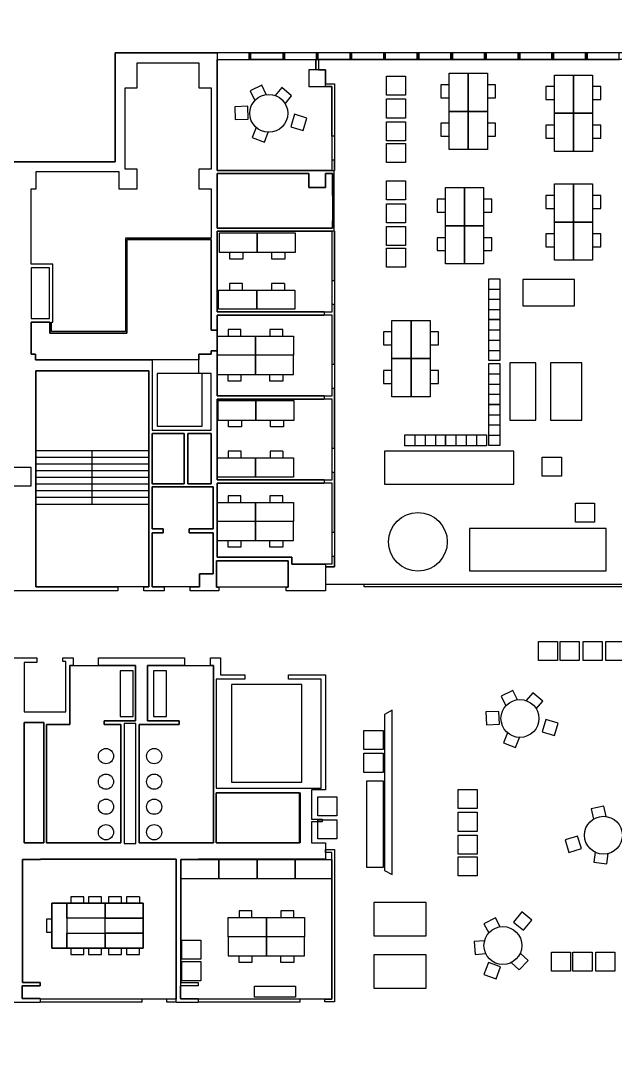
# Model space of a CAD drawing. Extents: x -199 to 9291, y 516 to 6424.
# Drawn here: x 4863 to 7019, y 2686 to 6424 of the extents above; entities that cross this region are included whole.
import ezdxf

# ---------------------------------------------------------------- set-up
doc = ezdxf.new("R2010")
doc.units = 0
doc.header["$MEASUREMENT"] = 0
for name, color, linetype in [('0_VOID', 7, 'CONTINUOUS'), ('CHAIR', 142, 'CONTINUOUS'), ('COFFEE', 3, 'CONTINUOUS'), ('ELEVATORS', 2, 'CONTINUOUS'), ('FLOOR', 3, 'CONTINUOUS'), ('FURNITURE', 2, 'CONTINUOUS'), ('MEETING_ROOMS', 1, 'CONTINUOUS'), ('OFFICES', 1, 'CONTINUOUS'), ('STAIRS', 2, 'CONTINUOUS'), ('TOILETS', 40, 'CONTINUOUS'), ('WALLS', 6, 'CONTINUOUS')]:
    doc.layers.add(name, color=color, linetype=linetype)

msp = doc.modelspace()

# ---------------------------------------------------------------- linework, layer by layer
at = {"layer": '0_VOID'}
for points in [[(5553.3, 5635), (5243.6, 5635), (5243.6, 5296.9), (4974.6, 5296.9), (4974.6, 5331), (4980.3, 5331), (4980.3, 5540.7), (4901.5, 5540.7), (4901.5, 5814.7), (4919.3, 5814.7), (4919.3, 5876.4), (5219.3, 5876.4), (5219.3, 5814.7), (5285.1, 5814.7), (5285.1, 5885.4), (5242, 5885.4), (5242, 6180.4), (5285.1, 6180.4), (5285.1, 6271.4), (5508.6, 6271.4), (5508.6, 6180.4), (5553.3, 6180.4), (5553.3, 5885.4), (5508.6, 5885.4), (5508.6, 5814.7), (5553.3, 5814.7)], [(5993.9, 5697.6), (5993.9, 5671.6), (5575.3, 5671.6), (5575.3, 5869.9), (5907.7, 5869.9), (5907.7, 5819.5), (5968.7, 5819.5), (5968.7, 5869.9), (5993.9, 5869.9), (5993.9, 5790.3)], [(5553.3, 5301), (5575.3, 5301), (5575.3, 5227), (5553.3, 5227), (5553.3, 5214.8), (5508.6, 5214.8), (5508.6, 5194.5), (5339.6, 5194.5), (4916.9, 5194.5), (4916.9, 5214.8), (4901.5, 5214.8), (4901.5, 5331), (4969.7, 5331), (4969.7, 5291.2), (5248.5, 5291.2), (5248.5, 5630.1), (5553.3, 5630.1)], [(5340.4, 4927.1), (5456.6, 4927.1), (5456.6, 4744.2), (5340.4, 4744.2)], [(5469.6, 4744.2), (5553.3, 4744.2), (5553.3, 4927.1), (5469.6, 4927.1)], [(5561.4, 4417.5), (5511.1, 4417.5), (5511.1, 4370.3), (5477.7, 4370.3), (5383.4, 4370.3), (5340.4, 4370.3), (5340.4, 4566.2), (5380.2, 4566.2), (5380.2, 4580.8), (5340.4, 4580.8), (5340.4, 4732.8), (5561.4, 4732.8), (5561.4, 4580.8), (5473.7, 4580.8), (5473.7, 4566.2), (5561.4, 4566.2)], [(5832.9, 4369.5), (5825.6, 4369.5), (5581.8, 4369.5), (5573.6, 4369.5), (5573.6, 4465.4), (5832.9, 4465.4)], [(4876.3, 3878.6), (4947.8, 3878.6), (4947.8, 3442.1), (4876.3, 3442.1)], [(5281, 3875.3), (5238.8, 3875.3), (5238.8, 3439.7), (5281, 3439.7)], [(5572, 3442.1), (5874.4, 3442.1), (5874.4, 3623.3), (5572, 3623.3)]]:
    msp.add_lwpolyline(points, close=True, dxfattribs=at)
at = {"layer": 'CHAIR'}
msp.add_line((5293.8, 3246.8), (5293.8, 3223.3), dxfattribs=at)
for points in [[(5753.7, 6156.2), (5737.3, 6189.8), (5695.1, 6169.2), (5712, 6134.5)], [(5821.8, 6123), (5845.5, 6151), (5809.7, 6181.4), (5785.5, 6152.9)], [(6416.5, 6191.6), (6385.9, 6191.6), (6385.9, 6144.6), (6416.5, 6144.6)], [(6554.9, 6144.6), (6584.9, 6144.6), (6584.9, 6191.6)], [(6584.9, 6191.6), (6554.9, 6191.6)], [(6798, 6184.9), (6767.4, 6184.9), (6767.4, 6137.9), (6798, 6137.9)], [(6936.5, 6137.9), (6966.4, 6137.9), (6966.4, 6184.9)], [(6966.4, 6184.9), (6936.5, 6184.9)], [(5688.1, 6067), (5686.2, 6113.9), (5639.2, 6112), (5641.1, 6065), (5688.1, 6067)], [(5856.1, 6084.5), (5842.6, 6039.4), (5887.6, 6026), (5901.1, 6071), (5856.1, 6084.5)], [(5717.2, 6036.7), (5703, 6000.4), (5746.8, 5983.3), (5760.9, 6019.5)], [(6416.5, 6051.7), (6385.9, 6051.7), (6385.9, 6004.7), (6416.5, 6004.7)], [(6554.9, 6004.7), (6584.9, 6004.7), (6584.9, 6051.7)], [(6584.9, 6051.7), (6554.9, 6051.7)], [(6798, 6045), (6767.4, 6045), (6767.4, 5998), (6798, 5998)], [(6936.5, 5998), (6966.4, 5998), (6966.4, 6045)], [(6966.4, 6045), (6936.5, 6045)], [(6403.1, 5776.9), (6372.5, 5776.9), (6372.5, 5729.9), (6403.1, 5729.9)], [(6541.5, 5729.9), (6571.5, 5729.9), (6571.5, 5776.9)], [(6571.5, 5776.9), (6541.5, 5776.9)], [(6798, 5790.3), (6767.4, 5790.3), (6767.4, 5743.3), (6798, 5743.3)], [(6936.5, 5743.3), (6966.4, 5743.3), (6966.4, 5790.3)], [(6966.4, 5790.3), (6936.5, 5790.3)], [(6798, 5650.4), (6767.4, 5650.4), (6767.4, 5603.4), (6798, 5603.4)], [(6936.5, 5603.4), (6966.4, 5603.4), (6966.4, 5650.4)], [(6966.4, 5650.4), (6936.5, 5650.4)], [(6403.1, 5637), (6372.5, 5637), (6372.5, 5590), (6403.1, 5590)], [(6541.5, 5590), (6571.5, 5590), (6571.5, 5637)], [(6571.5, 5637), (6541.5, 5637)], [(5668.7, 5559.6), (5621.7, 5559.6), (5621.7, 5583.9)], [(5668.7, 5583.9), (5668.7, 5559.6)], [(5820.7, 5559.6), (5773.7, 5559.6), (5773.7, 5583.9)], [(5820.7, 5583.9), (5820.7, 5559.6)], [(5667.1, 5470.6), (5620.1, 5470.6), (5620.1, 5446.3)], [(5667.1, 5446.3), (5667.1, 5470.6)], [(5819.1, 5470.6), (5772.1, 5470.6), (5772.1, 5446.3)], [(5819.1, 5470.6), (5819.1, 5446.3)], [(5662, 5303.9), (5615.1, 5303.9), (5615.1, 5279.6)], [(5662, 5279.6), (5662, 5303.9)], [(5814, 5303.9), (5767, 5303.9), (5767, 5279.6)], [(5814, 5279.6), (5814, 5303.9)], [(6347.4, 5248.3), (6377.4, 5248.3), (6377.4, 5295.3)], [(6377.4, 5295.3), (6347.4, 5295.3)], [(5662, 5117), (5615.1, 5117), (5615.1, 5141.2)], [(5662, 5141.2), (5662, 5117)], [(5814, 5117), (5767, 5117), (5767, 5141.2)], [(5814, 5141.2), (5814, 5117)], [(6347.4, 5108.4), (6377.4, 5108.4), (6377.4, 5155.4)], [(6377.4, 5155.4), (6347.4, 5155.4)], [(5663.8, 4951.2), (5616.8, 4951.2), (5616.8, 4975.5)], [(5663.8, 4975.5), (5663.8, 4951.2)], [(5815.8, 4951.2), (5768.8, 4951.2), (5768.8, 4975.5)], [(5815.8, 4975.5), (5815.8, 4951.2)], [(5662.2, 4862.2), (5615.2, 4862.2), (5615.2, 4837.9)], [(5662.2, 4837.9), (5662.2, 4862.2)], [(5814.2, 4862.2), (5767.2, 4862.2), (5767.2, 4837.9)], [(5814.2, 4862.2), (5814.2, 4837.9)], [(5662, 4701.1), (5615.1, 4701.1), (5615.1, 4676.9)], [(5662, 4676.9), (5662, 4701.1)], [(5814, 4701.1), (5767, 4701.1), (5767, 4676.9)], [(5814, 4676.9), (5814, 4701.1)], [(5662, 4514.2), (5615.1, 4514.2), (5615.1, 4538.4)], [(5662, 4538.4), (5662, 4514.2)], [(5814, 4514.2), (5767, 4514.2), (5767, 4538.4)], [(5814, 4538.4), (5814, 4514.2)], [(6809.7, 4103), (6740.5, 4103), (6740.5, 4172.2), (6809.7, 4172.2), (6809.7, 4103)], [(6809.7, 4103), (6740.5, 4103), (6740.5, 4172.2), (6809.7, 4172.2), (6809.7, 4103)], [(6888, 4103), (6818.8, 4103), (6818.8, 4172.2), (6888, 4172.2), (6888, 4103)], [(6888, 4103), (6818.8, 4103), (6818.8, 4172.2), (6888, 4172.2), (6888, 4103)], [(6970.9, 4103), (6901.7, 4103), (6901.7, 4172.2), (6970.9, 4172.2), (6970.9, 4103)], [(6970.9, 4103), (6901.7, 4103), (6901.7, 4172.2), (6970.9, 4172.2), (6970.9, 4103)], [(7053.8, 4103), (6984.6, 4103), (6984.6, 4172.2), (7053.8, 4172.2), (7053.8, 4103)], [(7053.8, 4103), (6984.6, 4103), (6984.6, 4172.2), (7053.8, 4172.2), (7053.8, 4103)], [(6664.2, 3961.1), (6647.8, 3994.8), (6605.5, 3974.2), (6622.5, 3939.4)], [(6732.3, 3928), (6756, 3955.9), (6720.2, 3986.3), (6696, 3957.8)], [(6598.6, 3871.9), (6596.6, 3918.9), (6549.7, 3916.9), (6551.6, 3870), (6598.6, 3871.9)], [(6766.5, 3889.4), (6753.1, 3844.4), (6798.1, 3830.9), (6811.5, 3875.9), (6766.5, 3889.4)], [(6627.7, 3841.6), (6613.5, 3805.3), (6657.3, 3788.2), (6671.4, 3824.4)], [(6518.3, 3635.7), (6518.3, 3566.5), (6449.1, 3566.5), (6449.1, 3635.7), (6518.3, 3635.7)], [(6518.3, 3635.7), (6518.3, 3566.5), (6449.1, 3566.5), (6449.1, 3635.7), (6518.3, 3635.7)], [(6518.3, 3552.8), (6518.3, 3483.6), (6449.1, 3483.6), (6449.1, 3552.8), (6518.3, 3552.8)], [(6518.3, 3552.8), (6518.3, 3483.6), (6449.1, 3483.6), (6449.1, 3552.8), (6518.3, 3552.8)], [(6985, 3537.6), (6976.8, 3575.6), (6930.9, 3565.7), (6939.1, 3527.7)], [(6518.3, 3469.9), (6518.3, 3400.7), (6449.1, 3400.7), (6449.1, 3469.9), (6518.3, 3469.9)], [(6518.3, 3469.9), (6518.3, 3400.7), (6449.1, 3400.7), (6449.1, 3469.9), (6518.3, 3469.9)], [(6895.7, 3421), (6882.1, 3466), (6837.1, 3452.4), (6850.7, 3407.4), (6895.7, 3421)], [(6945.5, 3407.8), (6941.2, 3371.4), (6987.9, 3365.8), (6992.3, 3402.9)], [(6518.3, 3391.6), (6518.3, 3322.4), (6449.1, 3322.4), (6449.1, 3391.6), (6518.3, 3391.6)], [(6518.3, 3391.6), (6518.3, 3322.4), (6449.1, 3322.4), (6449.1, 3391.6), (6518.3, 3391.6)], [(5092.2, 3246.8), (5045.2, 3246.8), (5045.2, 3223.3)], [(5092.2, 3223.3), (5092.2, 3246.8)], [(5156.8, 3246.8), (5109.8, 3246.8), (5109.8, 3223.3)], [(5156.8, 3223.3), (5156.8, 3246.8)], [(5229.2, 3246.8), (5182.2, 3246.8), (5182.2, 3223.3)], [(5229.2, 3223.3), (5229.2, 3246.8)], [(5293.8, 3246.8), (5246.8, 3246.8), (5246.8, 3223.3)], [(6649.9, 3154.6), (6686.5, 3125.1), (6716, 3161.7), (6679.4, 3191.2), (6649.9, 3154.6)], [(4976.7, 3165.3), (4956.9, 3165.3), (4956.9, 3118.3), (4976.7, 3118.3)], [(6601.3, 3137.5), (6584.3, 3170), (6542.7, 3148.3), (6559.9, 3115.1)], [(6544.8, 3086.9), (6507.5, 3084.4), (6510.6, 3037.5), (6549.2, 3040.1)], [(5045.2, 3060.2), (5045.2, 3036.7), (5092.2, 3036.7), (5092.2, 3060.2)], [(5109.8, 3060.2), (5109.8, 3036.7), (5156.8, 3036.7), (5156.8, 3060.2)], [(5182.2, 3060.2), (5182.2, 3036.7), (5229.2, 3036.7), (5229.2, 3060.2)], [(5246.8, 3060.2), (5246.8, 3036.7), (5293.8, 3036.7), (5293.8, 3060.2)], [(6641.8, 3008), (6670, 2981.2), (6702.4, 3015.3), (6674.2, 3042)], [(6856.1, 2976.7), (6786.9, 2976.7), (6786.9, 3045.9), (6856.1, 3045.9), (6856.1, 2976.7)], [(6856.1, 2976.7), (6786.9, 2976.7), (6786.9, 3045.9), (6856.1, 3045.9), (6856.1, 2976.7)], [(6934.4, 2976.7), (6865.2, 2976.7), (6865.2, 3045.9), (6934.4, 3045.9), (6934.4, 2976.7)], [(6934.4, 2976.7), (6865.2, 2976.7), (6865.2, 3045.9), (6934.4, 3045.9), (6934.4, 2976.7)], [(7017.3, 2976.7), (6948.1, 2976.7), (6948.1, 3045.9), (7017.3, 3045.9), (7017.3, 2976.7)], [(7017.3, 2976.7), (6948.1, 2976.7), (6948.1, 3045.9), (7017.3, 3045.9), (7017.3, 2976.7)], [(6602.7, 2992.5), (6558.5, 3008.4), (6542.6, 2964.2), (6586.8, 2948.3), (6602.7, 2992.5)]]:
    msp.add_lwpolyline(points, dxfattribs=at)
at = {"layer": 'COFFEE'}
msp.add_lwpolyline([(5991, 2875.2), (5443.6, 2875.2), (5443.6, 3381.1), (5991, 3381.1)], close=True, dxfattribs=at)
msp.add_lwpolyline([(5991, 2875.2), (5443.6, 2875.2), (5443.6, 3381.1), (5991, 3381.1)], close=True, dxfattribs=at)
msp.add_lwpolyline([(5991, 2875.2), (5443.6, 2875.2), (5443.6, 3381.1), (5991, 3381.1)], close=True, dxfattribs=at)
for points in [[(5582, 3381.1), (5582, 3311.9), (5443.6, 3311.9), (5443.6, 3381.1), (5582, 3381.1)], [(5582, 3381.1), (5582, 3311.9), (5443.6, 3311.9), (5443.6, 3381.1), (5582, 3381.1)], [(5720.4, 3381.1), (5720.4, 3311.9), (5582, 3311.9), (5582, 3381.1), (5720.4, 3381.1)], [(5720.4, 3381.1), (5720.4, 3311.9), (5582, 3311.9), (5582, 3381.1), (5720.4, 3381.1)], [(5858.8, 3381.1), (5858.8, 3311.9), (5720.4, 3311.9), (5720.4, 3381.1), (5858.8, 3381.1)], [(5858.8, 3381.1), (5858.8, 3311.9), (5720.4, 3311.9), (5720.4, 3381.1), (5858.8, 3381.1)], [(5991, 3381.1), (5991, 3311.9), (5858.8, 3311.9), (5858.8, 3381.1), (5991, 3381.1)], [(5991, 3381.1), (5991, 3311.9), (5858.8, 3311.9), (5858.8, 3381.1), (5991, 3381.1)], [(5701.8, 3195), (5654.8, 3195), (5654.8, 3170.8)], [(5701.8, 3170.8), (5701.8, 3195)], [(5853.8, 3195), (5806.8, 3195), (5806.8, 3170.8)], [(5853.8, 3170.8), (5853.8, 3195)], [(5753.9, 3170.8), (5753.9, 3101.5), (5615.5, 3101.5), (5615.5, 3170.8), (5753.9, 3170.8)], [(5753.9, 3170.8), (5753.9, 3101.5), (5615.5, 3101.5), (5615.5, 3170.8), (5753.9, 3170.8)], [(5892.4, 3170.8), (5892.4, 3101.5), (5753.9, 3101.5), (5753.9, 3170.8), (5892.4, 3170.8)], [(5892.4, 3170.8), (5892.4, 3101.5), (5753.9, 3101.5), (5753.9, 3170.8), (5892.4, 3170.8)], [(5516.9, 3089.5), (5516.9, 3020.3), (5447.7, 3020.3), (5447.7, 3089.5), (5516.9, 3089.5)], [(5516.9, 3089.5), (5516.9, 3020.3), (5447.7, 3020.3), (5447.7, 3089.5), (5516.9, 3089.5)], [(5753.9, 3032.3), (5753.9, 3101.5), (5615.5, 3101.5), (5615.5, 3032.3), (5753.9, 3032.3)], [(5753.9, 3032.3), (5753.9, 3101.5), (5615.5, 3101.5), (5615.5, 3032.3), (5753.9, 3032.3)], [(5892.4, 3032.3), (5892.4, 3101.5), (5753.9, 3101.5), (5753.9, 3032.3), (5892.4, 3032.3)], [(5892.4, 3032.3), (5892.4, 3101.5), (5753.9, 3101.5), (5753.9, 3032.3), (5892.4, 3032.3)], [(5701.8, 3008.1), (5654.8, 3008.1), (5654.8, 3032.3)], [(5701.8, 3032.3), (5701.8, 3008.1)], [(5853.8, 3008.1), (5806.8, 3008.1), (5806.8, 3032.3)], [(5853.8, 3032.3), (5853.8, 3008.1)], [(5516.9, 3011.2), (5516.9, 2942), (5447.7, 2942), (5447.7, 3011.2), (5516.9, 3011.2)], [(5516.9, 3011.2), (5516.9, 2942), (5447.7, 2942), (5447.7, 3011.2), (5516.9, 3011.2)], [(5711, 2922.3), (5859.3, 2922.3), (5859.3, 2882.8), (5711, 2882.8), (5711, 2922.3)]]:
    msp.add_lwpolyline(points, dxfattribs=at)
at = {"layer": 'ELEVATORS'}
for points in [[(5358.2, 4953.1), (5521.6, 4953.1), (5521.6, 5144.1), (5358.2, 5144.1)], [(5628.1, 3661.5), (5882.5, 3661.5), (5882.5, 4016.7), (5628.1, 4016.7)]]:
    msp.add_lwpolyline(points, close=True, dxfattribs=at)
at = {"layer": 'FLOOR'}
msp.add_lwpolyline([(-198.9, 1423.9), (4799.9, 1423.9), (4799.9, 1581.6), (5206.3, 1581.6), (5206.3, 516), (9290.6, 516), (9290.6, 6307.2), (5206.3, 6307.2), (5206.3, 5912.2), (4799.9, 5912.2), (4799.9, 6424.3), (-198.9, 6424.3)], close=True, dxfattribs=at)
at = {"layer": 'FURNITURE'}
for points in [[(6258.2, 6223.1), (6258.2, 6153.9), (6189, 6153.9), (6189, 6223.1), (6258.2, 6223.1)], [(6258.2, 6223.1), (6258.2, 6153.9), (6189, 6153.9), (6189, 6223.1), (6258.2, 6223.1)], [(6485.7, 6094.8), (6416.5, 6094.8), (6416.5, 6233.3), (6485.7, 6233.3), (6485.7, 6094.8)], [(6485.7, 6094.8), (6416.5, 6094.8), (6416.5, 6233.3), (6485.7, 6233.3), (6485.7, 6094.8)], [(6554.9, 6094.8), (6485.7, 6094.8), (6485.7, 6233.3), (6554.9, 6233.3), (6554.9, 6094.8)], [(6554.9, 6094.8), (6485.7, 6094.8), (6485.7, 6233.3), (6554.9, 6233.3), (6554.9, 6094.8)], [(6867.3, 6088.2), (6798, 6088.2), (6798, 6226.6), (6867.3, 6226.6), (6867.3, 6088.2)], [(6867.3, 6088.2), (6798, 6088.2), (6798, 6226.6), (6867.3, 6226.6), (6867.3, 6088.2)], [(6936.5, 6088.2), (6867.3, 6088.2), (6867.3, 6226.6), (6936.5, 6226.6), (6936.5, 6088.2)], [(6936.5, 6088.2), (6867.3, 6088.2), (6867.3, 6226.6), (6936.5, 6226.6), (6936.5, 6088.2)], [(6258.2, 6140.2), (6258.2, 6071), (6189, 6071), (6189, 6140.2), (6258.2, 6140.2)], [(6258.2, 6140.2), (6258.2, 6071), (6189, 6071), (6189, 6140.2), (6258.2, 6140.2)], [(6485.7, 5956.4), (6416.5, 5956.4), (6416.5, 6094.8), (6485.7, 6094.8), (6485.7, 5956.4)], [(6485.7, 5956.4), (6416.5, 5956.4), (6416.5, 6094.8), (6485.7, 6094.8), (6485.7, 5956.4)], [(6554.9, 5956.4), (6485.7, 5956.4), (6485.7, 6094.8), (6554.9, 6094.8), (6554.9, 5956.4)], [(6554.9, 5956.4), (6485.7, 5956.4), (6485.7, 6094.8), (6554.9, 6094.8), (6554.9, 5956.4)], [(6258.2, 6057.3), (6258.2, 5988.1), (6189, 5988.1), (6189, 6057.3), (6258.2, 6057.3)], [(6258.2, 6057.3), (6258.2, 5988.1), (6189, 5988.1), (6189, 6057.3), (6258.2, 6057.3)], [(6867.3, 5949.8), (6798, 5949.8), (6798, 6088.2), (6867.3, 6088.2), (6867.3, 5949.8)], [(6867.3, 5949.8), (6798, 5949.8), (6798, 6088.2), (6867.3, 6088.2), (6867.3, 5949.8)], [(6936.5, 5949.8), (6867.3, 5949.8), (6867.3, 6088.2), (6936.5, 6088.2), (6936.5, 5949.8)], [(6936.5, 5949.8), (6867.3, 5949.8), (6867.3, 6088.2), (6936.5, 6088.2), (6936.5, 5949.8)], [(6258.2, 5979.1), (6258.2, 5909.9), (6189, 5909.9), (6189, 5979.1), (6258.2, 5979.1)], [(6258.2, 5979.1), (6258.2, 5909.9), (6189, 5909.9), (6189, 5979.1), (6258.2, 5979.1)], [(6258.2, 5843), (6258.2, 5773.8), (6189, 5773.8), (6189, 5843), (6258.2, 5843)], [(6258.2, 5843), (6258.2, 5773.8), (6189, 5773.8), (6189, 5843), (6258.2, 5843)], [(6472.3, 5680.1), (6403.1, 5680.1), (6403.1, 5818.5), (6472.3, 5818.5), (6472.3, 5680.1)], [(6472.3, 5680.1), (6403.1, 5680.1), (6403.1, 5818.5), (6472.3, 5818.5), (6472.3, 5680.1)], [(6541.5, 5680.1), (6472.3, 5680.1), (6472.3, 5818.5), (6541.5, 5818.5), (6541.5, 5680.1)], [(6541.5, 5680.1), (6472.3, 5680.1), (6472.3, 5818.5), (6541.5, 5818.5), (6541.5, 5680.1)], [(6867.3, 5693.5), (6798, 5693.5), (6798, 5831.9), (6867.3, 5831.9), (6867.3, 5693.5)], [(6867.3, 5693.5), (6798, 5693.5), (6798, 5831.9), (6867.3, 5831.9), (6867.3, 5693.5)], [(6936.5, 5693.5), (6867.3, 5693.5), (6867.3, 5831.9), (6936.5, 5831.9), (6936.5, 5693.5)], [(6936.5, 5693.5), (6867.3, 5693.5), (6867.3, 5831.9), (6936.5, 5831.9), (6936.5, 5693.5)], [(6258.2, 5760.1), (6258.2, 5690.9), (6189, 5690.9), (6189, 5760.1), (6258.2, 5760.1)], [(6258.2, 5760.1), (6258.2, 5690.9), (6189, 5690.9), (6189, 5760.1), (6258.2, 5760.1)], [(6867.3, 5555.1), (6798, 5555.1), (6798, 5693.5), (6867.3, 5693.5), (6867.3, 5555.1)], [(6867.3, 5555.1), (6798, 5555.1), (6798, 5693.5), (6867.3, 5693.5), (6867.3, 5555.1)], [(6936.5, 5555.1), (6867.3, 5555.1), (6867.3, 5693.5), (6936.5, 5693.5), (6936.5, 5555.1)], [(6936.5, 5555.1), (6867.3, 5555.1), (6867.3, 5693.5), (6936.5, 5693.5), (6936.5, 5555.1)], [(5720.8, 5583.9), (5720.8, 5653.1), (5582.4, 5653.1), (5582.4, 5583.9), (5720.8, 5583.9)], [(5720.8, 5583.9), (5720.8, 5653.1), (5582.4, 5653.1), (5582.4, 5583.9), (5720.8, 5583.9)], [(5859.2, 5583.9), (5859.2, 5653.1), (5720.8, 5653.1), (5720.8, 5583.9), (5859.2, 5583.9)], [(5859.2, 5583.9), (5859.2, 5653.1), (5720.8, 5653.1), (5720.8, 5583.9), (5859.2, 5583.9)], [(6258.2, 5677.2), (6258.2, 5608), (6189, 5608), (6189, 5677.2), (6258.2, 5677.2)], [(6258.2, 5677.2), (6258.2, 5608), (6189, 5608), (6189, 5677.2), (6258.2, 5677.2)], [(6472.3, 5541.7), (6403.1, 5541.7), (6403.1, 5680.1), (6472.3, 5680.1), (6472.3, 5541.7)], [(6472.3, 5541.7), (6403.1, 5541.7), (6403.1, 5680.1), (6472.3, 5680.1), (6472.3, 5541.7)], [(6541.5, 5541.7), (6472.3, 5541.7), (6472.3, 5680.1), (6541.5, 5680.1), (6541.5, 5541.7)], [(6541.5, 5541.7), (6472.3, 5541.7), (6472.3, 5680.1), (6541.5, 5680.1), (6541.5, 5541.7)], [(6258.2, 5598.9), (6258.2, 5529.7), (6189, 5529.7), (6189, 5598.9), (6258.2, 5598.9)], [(6258.2, 5598.9), (6258.2, 5529.7), (6189, 5529.7), (6189, 5598.9), (6258.2, 5598.9)], [(6560.4, 5339.6), (6560.4, 5487.9), (6599.9, 5487.9), (6599.9, 5339.6), (6560.4, 5339.6)], [(5719.2, 5446.3), (5719.2, 5377.1), (5580.8, 5377.1), (5580.8, 5446.3), (5719.2, 5446.3)], [(5719.2, 5446.3), (5719.2, 5377.1), (5580.8, 5377.1), (5580.8, 5446.3), (5719.2, 5446.3)], [(5857.6, 5446.3), (5857.6, 5377.1), (5719.2, 5377.1), (5719.2, 5446.3), (5857.6, 5446.3)], [(5857.6, 5446.3), (5857.6, 5377.1), (5719.2, 5377.1), (5719.2, 5446.3), (5857.6, 5446.3)], [(6560.4, 5450.8), (6599.9, 5450.8)], [(6560.4, 5450.8), (6599.9, 5450.8)], [(6560.4, 5413.7), (6599.9, 5413.7)], [(6560.4, 5413.7), (6599.9, 5413.7)], [(6560.4, 5376.6), (6599.9, 5376.6)], [(6560.4, 5376.6), (6599.9, 5376.6)], [(6278.2, 5198.5), (6209, 5198.5), (6209, 5336.9), (6278.2, 5336.9), (6278.2, 5198.5)], [(6278.2, 5198.5), (6209, 5198.5), (6209, 5336.9), (6278.2, 5336.9), (6278.2, 5198.5)], [(6347.4, 5198.5), (6278.2, 5198.5), (6278.2, 5336.9), (6347.4, 5336.9), (6347.4, 5198.5)], [(6347.4, 5198.5), (6278.2, 5198.5), (6278.2, 5336.9), (6347.4, 5336.9), (6347.4, 5198.5)], [(6560.4, 5191.3), (6560.4, 5339.6), (6599.9, 5339.6), (6599.9, 5191.3), (6560.4, 5191.3)], [(5714.1, 5279.6), (5714.1, 5210.4), (5575.7, 5210.4), (5575.7, 5279.6), (5714.1, 5279.6)], [(5714.1, 5279.6), (5714.1, 5210.4), (5575.7, 5210.4), (5575.7, 5279.6), (5714.1, 5279.6)], [(5852.6, 5279.6), (5852.6, 5210.4), (5714.1, 5210.4), (5714.1, 5279.6), (5852.6, 5279.6)], [(5852.6, 5279.6), (5852.6, 5210.4), (5714.1, 5210.4), (5714.1, 5279.6), (5852.6, 5279.6)], [(6209, 5295.3), (6178.4, 5295.3), (6178.4, 5248.3), (6209, 5248.3)], [(6560.4, 5302.5), (6599.9, 5302.5)], [(6560.4, 5302.5), (6599.9, 5302.5)], [(6560.4, 5265.4), (6599.9, 5265.4)], [(6560.4, 5265.4), (6599.9, 5265.4)], [(5714.1, 5141.2), (5714.1, 5210.4), (5575.7, 5210.4), (5575.7, 5141.2), (5714.1, 5141.2)], [(5714.1, 5141.2), (5714.1, 5210.4), (5575.7, 5210.4), (5575.7, 5141.2), (5714.1, 5141.2)], [(5852.6, 5141.2), (5852.6, 5210.4), (5714.1, 5210.4), (5714.1, 5141.2), (5852.6, 5141.2)], [(5852.6, 5141.2), (5852.6, 5210.4), (5714.1, 5210.4), (5714.1, 5141.2), (5852.6, 5141.2)], [(6278.2, 5060.1), (6209, 5060.1), (6209, 5198.5), (6278.2, 5198.5), (6278.2, 5060.1)], [(6278.2, 5060.1), (6209, 5060.1), (6209, 5198.5), (6278.2, 5198.5), (6278.2, 5060.1)], [(6347.4, 5060.1), (6278.2, 5060.1), (6278.2, 5198.5), (6347.4, 5198.5), (6347.4, 5060.1)], [(6347.4, 5060.1), (6278.2, 5060.1), (6278.2, 5198.5), (6347.4, 5198.5), (6347.4, 5060.1)], [(6560.4, 5228.3), (6599.9, 5228.3)], [(6560.4, 5228.3), (6599.9, 5228.3)], [(6560.4, 5031.9), (6560.4, 5180.2), (6599.9, 5180.2), (6599.9, 5031.9), (6560.4, 5031.9)], [(6209, 5155.4), (6178.4, 5155.4), (6178.4, 5108.4), (6209, 5108.4)], [(6560.4, 5143.1), (6599.9, 5143.1)], [(6560.4, 5143.1), (6599.9, 5143.1)], [(6560.4, 5106), (6599.9, 5106)], [(6560.4, 5106), (6599.9, 5106)], [(6560.4, 5068.9), (6599.9, 5068.9)], [(6560.4, 5068.9), (6599.9, 5068.9)], [(5715.9, 4975.5), (5715.9, 5044.7), (5577.5, 5044.7), (5577.5, 4975.5), (5715.9, 4975.5)], [(5715.9, 4975.5), (5715.9, 5044.7), (5577.5, 5044.7), (5577.5, 4975.5), (5715.9, 4975.5)], [(5854.4, 4975.5), (5854.4, 5044.7), (5715.9, 5044.7), (5715.9, 4975.5), (5854.4, 4975.5)], [(5854.4, 4975.5), (5854.4, 5044.7), (5715.9, 5044.7), (5715.9, 4975.5), (5854.4, 4975.5)], [(6560.4, 4883.6), (6560.4, 5031.9), (6599.9, 5031.9), (6599.9, 4883.6), (6560.4, 4883.6)], [(6560.4, 4994.8), (6599.9, 4994.8)], [(6560.4, 4994.8), (6599.9, 4994.8)], [(6560.4, 4957.7), (6599.9, 4957.7)], [(6560.4, 4957.7), (6599.9, 4957.7)], [(6255.5, 4921.5), (6403.8, 4921.5), (6403.8, 4882), (6255.5, 4882), (6255.5, 4921.5)], [(6292.6, 4921.5), (6292.6, 4882)], [(6292.6, 4921.5), (6292.6, 4882)], [(6329.7, 4921.5), (6329.7, 4882)], [(6329.7, 4921.5), (6329.7, 4882)], [(6366.7, 4921.5), (6366.7, 4882)], [(6366.7, 4921.5), (6366.7, 4882)], [(6403.8, 4921.5), (6552.1, 4921.5), (6552.1, 4882), (6403.8, 4882), (6403.8, 4921.5)], [(6440.9, 4921.5), (6440.9, 4882)], [(6440.9, 4921.5), (6440.9, 4882)], [(6478, 4921.5), (6478, 4882)], [(6478, 4921.5), (6478, 4882)], [(6515, 4921.5), (6515, 4882)], [(6515, 4921.5), (6515, 4882)], [(6560.4, 4920.6), (6599.9, 4920.6)], [(6560.4, 4920.6), (6599.9, 4920.6)], [(5714.3, 4837.9), (5714.3, 4768.7), (5575.9, 4768.7), (5575.9, 4837.9), (5714.3, 4837.9)], [(5714.3, 4837.9), (5714.3, 4768.7), (5575.9, 4768.7), (5575.9, 4837.9), (5714.3, 4837.9)], [(5852.7, 4837.9), (5852.7, 4768.7), (5714.3, 4768.7), (5714.3, 4837.9), (5852.7, 4837.9)], [(5852.7, 4837.9), (5852.7, 4768.7), (5714.3, 4768.7), (5714.3, 4837.9), (5852.7, 4837.9)], [(6823.1, 4772), (6753.9, 4772), (6753.9, 4841.2), (6823.1, 4841.2), (6823.1, 4772)], [(4899.7, 4805.2), (4899.7, 4736), (4830.5, 4736), (4830.5, 4805.2), (4899.7, 4805.2)], [(5714.1, 4676.9), (5714.1, 4607.7), (5575.7, 4607.7), (5575.7, 4676.9), (5714.1, 4676.9)], [(5714.1, 4676.9), (5714.1, 4607.7), (5575.7, 4607.7), (5575.7, 4676.9), (5714.1, 4676.9)], [(5852.6, 4676.9), (5852.6, 4607.7), (5714.1, 4607.7), (5714.1, 4676.9), (5852.6, 4676.9)], [(5852.6, 4676.9), (5852.6, 4607.7), (5714.1, 4607.7), (5714.1, 4676.9), (5852.6, 4676.9)], [(6943.6, 4604.7), (6874.4, 4604.7), (6874.4, 4673.9), (6943.6, 4673.9), (6943.6, 4604.7)], [(5714.1, 4538.4), (5714.1, 4607.7), (5575.7, 4607.7), (5575.7, 4538.4), (5714.1, 4538.4)], [(5714.1, 4538.4), (5714.1, 4607.7), (5575.7, 4607.7), (5575.7, 4538.4), (5714.1, 4538.4)], [(5852.6, 4538.4), (5852.6, 4607.7), (5714.1, 4607.7), (5714.1, 4538.4), (5852.6, 4538.4)], [(5852.6, 4538.4), (5852.6, 4607.7), (5714.1, 4607.7), (5714.1, 4538.4), (5852.6, 4538.4)], [(6176.9, 3849.7), (6176.9, 3780.5), (6107.7, 3780.5), (6107.7, 3849.7), (6176.9, 3849.7)], [(6176.9, 3849.7), (6176.9, 3780.5), (6107.7, 3780.5), (6107.7, 3849.7), (6176.9, 3849.7)], [(6176.9, 3766.8), (6176.9, 3697.6), (6107.7, 3697.6), (6107.7, 3766.8), (6176.9, 3766.8)], [(6176.9, 3766.8), (6176.9, 3697.6), (6107.7, 3697.6), (6107.7, 3766.8), (6176.9, 3766.8)], [(6117.7, 3666.4), (6177, 3666.4), (6177, 3352.6), (6117.7, 3352.6), (6117.7, 3666.4)], [(6009.6, 3608.9), (6009.6, 3539.7), (5940.4, 3539.7), (5940.4, 3608.9), (6009.6, 3608.9)], [(6009.6, 3608.9), (6009.6, 3539.7), (5940.4, 3539.7), (5940.4, 3608.9), (6009.6, 3608.9)], [(6009.6, 3526), (6009.6, 3456.8), (5940.4, 3456.8), (5940.4, 3526), (6009.6, 3526)], [(6009.6, 3526), (6009.6, 3456.8), (5940.4, 3456.8), (5940.4, 3526), (6009.6, 3526)], [(5031.1, 3060.2), (4976.7, 3060.2), (4976.7, 3223.3), (5031.1, 3223.3), (5031.1, 3060.2)], [(5031.1, 3060.2), (4976.7, 3060.2), (4976.7, 3223.3), (5031.1, 3223.3), (5031.1, 3060.2)], [(5169.5, 3223.3), (5169.5, 3168.9), (5031.1, 3168.9), (5031.1, 3223.3), (5169.5, 3223.3)], [(5169.5, 3223.3), (5169.5, 3168.9), (5031.1, 3168.9), (5031.1, 3223.3), (5169.5, 3223.3)], [(5307.9, 3223.3), (5307.9, 3168.9), (5169.5, 3168.9), (5169.5, 3223.3), (5307.9, 3223.3)], [(5307.9, 3223.3), (5307.9, 3168.9), (5169.5, 3168.9), (5169.5, 3223.3), (5307.9, 3223.3)], [(5307.9, 3168.9), (5307.9, 3114.6), (5169.5, 3114.6), (5169.5, 3168.9), (5307.9, 3168.9)], [(5307.9, 3168.9), (5307.9, 3114.6), (5169.5, 3114.6), (5169.5, 3168.9), (5307.9, 3168.9)], [(5169.5, 3114.6), (5169.5, 3060.2), (5031.1, 3060.2), (5031.1, 3114.6), (5169.5, 3114.6)], [(5169.5, 3114.6), (5169.5, 3060.2), (5031.1, 3060.2), (5031.1, 3114.6), (5169.5, 3114.6)], [(5307.9, 3114.6), (5307.9, 3060.2), (5169.5, 3060.2), (5169.5, 3114.6), (5307.9, 3114.6)], [(5307.9, 3114.6), (5307.9, 3060.2), (5169.5, 3060.2), (5169.5, 3114.6), (5307.9, 3114.6)]]:
    msp.add_lwpolyline(points, dxfattribs=at)
for points in [[(6683.5, 5389.9), (6871.1, 5389.9), (6871.1, 5484.8), (6683.5, 5484.8)], [(6636.7, 4975.2), (6730.4, 4975.2), (6730.4, 5182.6), (6636.7, 5182.6)], [(6783.9, 4975.2), (6897.7, 4975.2), (6897.7, 5182.6), (6783.9, 5182.6)], [(6182.6, 4742.5), (6651.2, 4742.5), (6651.2, 4862.9), (6182.6, 4862.9)], [(6490.5, 4428.1), (6985.8, 4428.1), (6985.8, 4582), (6490.5, 4582)], [(5307.9, 3223.3), (4976.7, 3223.3), (4976.7, 3060.2), (5307.9, 3060.2)], [(6143.3, 3104.9), (6333, 3104.9), (6333, 3225.5), (6143.3, 3225.5)], [(6143.3, 2915.3), (6333, 2915.3), (6333, 3036), (6143.3, 3036)]]:
    msp.add_lwpolyline(points, close=True, dxfattribs=at)
for centre in [(5762.7, 6088.1), (6673.1, 3893.1), (6975.6, 3469.6), (6611.3, 3069.5)]:
    msp.add_circle(centre, 68.7, dxfattribs=at)
at = {"layer": 'MEETING_ROOMS'}
msp.add_lwpolyline([(5426.5, 2875.2), (5392.4, 2875.2), (5303.8, 2875.2), (4934, 2875.2), (4934, 2878), (4868.9, 2878), (4868.9, 2923.5), (4934, 2923.5), (4934, 2934.9), (4870.6, 2934.9), (4870.6, 3381.1), (4934.8, 3381.1), (4934.8, 3382.8), (5426.5, 3382.8)], close=True, dxfattribs=at)
at = {"layer": 'OFFICES'}
for points in [[(5991, 6005.7), (5991, 5917.9), (5991, 5880.5), (5575.3, 5880.5), (5575.3, 6180.4), (5575.3, 6283.6), (5691.5, 6283.6), (5697.2, 6283.6), (5813.4, 6283.6), (5819.1, 6283.6), (5933.3, 6283.6), (5933.3, 6246.3), (5907.7, 6246.3), (5907.7, 6185.3), (5968.7, 6185.3), (5991, 6185.3)], [(5991, 5481.8), (5991, 5394.4), (5991, 5367.2), (5963.8, 5367.2), (5963.8, 5368.4), (5575.3, 5368.4), (5575.3, 5661), (5991, 5661)], [(5991, 5178.2), (5991, 5089.6), (5991, 5062.4), (5963.8, 5062.4), (5963.8, 5063.6), (5575.3, 5063.6), (5575.3, 5227), (5575.3, 5301), (5575.3, 5356.2), (5963.8, 5356.2), (5963.8, 5357.5), (5991, 5357.5)], [(5991, 4873.4), (5991, 4784.8), (5991, 4757.6), (5963.8, 4757.6), (5963.8, 4758.8), (5575.3, 4758.8), (5575.3, 5051.4), (5963.8, 5051.4), (5963.8, 5052.7), (5991, 5052.7)], [(5991, 4568.6), (5991, 4480), (5991, 4452.8), (5968.7, 4452.8), (5968.7, 4453.2), (5846.7, 4453.2), (5846.7, 4478.4), (5575.3, 4478.4), (5575.3, 4746.6), (5963.8, 4746.6), (5991, 4747.9)]]:
    msp.add_lwpolyline(points, close=True, dxfattribs=at)
msp.add_lwpolyline([(7154.5, 6283.6), (5943.1, 6283.6), (5943.1, 6246.3), (5968.7, 6246.3), (5968.7, 6195), (6000.8, 6195), (6000.8, 5880.5), (5998.7, 5880.5), (5998.7, 5661), (6000.8, 5661), (6000.8, 4443.1), (5968.7, 4443.1), (5968.7, 4380.1), (7400.8, 4380.1)], dxfattribs=at)
at = {"layer": 'STAIRS'}
for p, q in [((4918.5, 4865), (5327.4, 4865)), ((5122.9, 4671), (5122.9, 4865)), ((4918.5, 4840.8), (5327.4, 4840.8)), ((4918.5, 4816.5), (5327.4, 4816.5)), ((4918.5, 4792.3), (5327.4, 4792.3)), ((4918.5, 4768), (5327.4, 4768)), ((4918.5, 4743.8), (5327.4, 4743.8)), ((4918.5, 4719.5), (5327.4, 4719.5)), ((4918.5, 4695.2), (5327.4, 4695.2)), ((4918.5, 4671), (5327.4, 4671))]:
    msp.add_line(p, q, dxfattribs=at)
msp.add_lwpolyline([(4918.5, 5153.8), (5327.4, 5153.8), (5327.4, 4371.1), (4918.5, 4371.1)], close=True, dxfattribs=at)
msp.add_lwpolyline([(4918.5, 5153.8), (5327.4, 5153.8), (5327.4, 4371.1), (4918.5, 4371.1)], close=True, dxfattribs=at)
msp.add_lwpolyline([(4918.5, 5153.8), (5327.4, 5153.8), (5327.4, 4371.1), (4918.5, 4371.1)], close=True, dxfattribs=at)
msp.add_circle((6303.4, 4533.8), 106.3, dxfattribs=at)
msp.add_circle((6303.4, 4533.8), 106.3, dxfattribs=at)
msp.add_circle((6303.4, 4533.8), 106.3, dxfattribs=at)
at = {"layer": 'TOILETS'}
for points in [[(5041.3, 4085), (5280.2, 4085), (5280.2, 3884.3), (5165.6, 3884.3), (5165.6, 3871.3), (5226.6, 3871.3), (5226.6, 3442.1), (4957.5, 3442.1), (4957.5, 3871.3), (5041.3, 3871.3)], [(5041.3, 4085), (5280.2, 4085), (5280.2, 3884.3), (5165.6, 3884.3), (5165.6, 3871.3), (5226.6, 3871.3), (5226.6, 3442.1), (4957.5, 3442.1), (4957.5, 3871.3), (5041.3, 3871.3)], [(5041.3, 4085), (5280.2, 4085), (5280.2, 3884.3), (5165.6, 3884.3), (5165.6, 3871.3), (5226.6, 3871.3), (5226.6, 3442.1), (4957.5, 3442.1), (4957.5, 3871.3), (5041.3, 3871.3)], [(5323.3, 3884.3), (5323.3, 4085), (5562.3, 4085), (5562.3, 3442.1), (5293.2, 3442.1), (5293.2, 3871.3), (5437.9, 3871.3), (5437.9, 3884.3)], [(5323.3, 3884.3), (5323.3, 4085), (5562.3, 4085), (5562.3, 3442.1), (5293.2, 3442.1), (5293.2, 3871.3), (5437.9, 3871.3), (5437.9, 3884.3)], [(5323.3, 3884.3), (5323.3, 4085), (5562.3, 4085), (5562.3, 3442.1), (5293.2, 3442.1), (5293.2, 3871.3), (5437.9, 3871.3), (5437.9, 3884.3)], [(5223.9, 3900.7), (5271.3, 3900.7), (5271.3, 4066.5), (5223.9, 4066.5)], [(5344.3, 3900.7), (5391.7, 3900.7), (5391.7, 4066.5), (5344.3, 4066.5)]]:
    msp.add_lwpolyline(points, close=True, dxfattribs=at)
for centre in [(5172.6, 3756.7), (5347.3, 3756.7), (5172.6, 3663.9), (5347.3, 3663.9), (5172.6, 3573.1), (5347.3, 3573.1), (5172.6, 3480.4), (5347.3, 3480.4)]:
    msp.add_circle(centre, 27.6, dxfattribs=at)
at = {"layer": 'WALLS'}
for points in [[(4799.9, 5912.2), (5206.3, 5912.2), (5206.3, 6307.2), (5575.3, 6307.2), (5575.3, 6180.4), (5575.3, 5880.5), (5998.7, 5880.5), (5998.7, 5790.3), (5993.9, 5790.3), (5993.9, 5869.9), (5968.7, 5869.9), (5968.7, 5819.5), (5907.7, 5819.5), (5907.7, 5869.9), (5575.3, 5869.9), (5575.3, 5671.6), (5993.9, 5671.6), (5993.9, 5697.6), (5998.7, 5697.6), (5998.7, 5661), (5575.3, 5661), (5575.3, 5368.4), (5963.8, 5368.4), (5963.8, 5356.2), (5575.3, 5356.2), (5575.3, 5301), (5553.3, 5301), (5553.3, 5630.1), (5248.5, 5630.1), (5248.5, 5291.2), (4969.7, 5291.2), (4969.7, 5331), (4901.5, 5331), (4901.5, 5214.8), (4916.9, 5214.8), (4916.9, 5194.5), (5339.6, 5194.5), (5339.6, 4939.3), (5553.3, 4939.3), (5553.3, 5144.1), (5508.6, 5144.1), (5508.6, 5214.8), (5553.3, 5214.8), (5553.3, 5227), (5575.3, 5227), (5575.3, 5063.6), (5963.8, 5063.6), (5963.8, 5051.4), (5575.3, 5051.4), (5575.3, 4758.8), (5963.8, 4758.8), (5963.8, 4746.6), (5575.3, 4746.6), (5575.3, 4478.4), (5846.7, 4478.4), (5846.7, 4453.2), (5968.7, 4453.2), (5968.7, 4356.5), (5825.6, 4356.5), (5825.6, 4369.5), (5832.9, 4369.5), (5832.9, 4465.4), (5573.6, 4465.4), (5573.6, 4369.5), (5581.8, 4369.5), (5581.8, 4356.5), (5477.7, 4356.5), (5477.7, 4370.3), (5511.1, 4370.3), (5511.1, 4417.5), (5561.4, 4417.5), (5561.4, 4566.2), (5473.7, 4566.2), (5473.7, 4580.8), (5561.4, 4580.8), (5561.4, 4732.8), (5340.4, 4732.8), (5340.4, 4580.8), (5380.2, 4580.8), (5380.2, 4566.2), (5340.4, 4566.2), (5340.4, 4370.3), (5383.4, 4370.3), (5383.4, 4356.5), (5309.5, 4356.5), (5309.5, 4371.1), (5327.4, 4371.1), (5327.4, 5153.8), (4918.5, 5153.8), (4918.5, 4371.1), (5215.2, 4371.1), (5215.2, 4356.5), (4799.9, 4356.5)], [(4799.9, 4112.7), (4921.8, 4112.7), (4921.8, 4096.4), (4876.3, 4096.4), (4876.3, 3916.8), (5027.4, 3916.8), (5027.4, 4099.6), (5016.1, 4099.6), (5016.1, 4112.7), (5053.5, 4112.7), (5053.5, 4085), (5041.3, 4085), (5041.3, 3871.3), (4957.5, 3871.3), (4957.5, 3442.1), (5226.6, 3442.1), (5226.6, 3871.3), (5165.6, 3871.3), (5165.6, 3884.3), (5280.2, 3884.3), (5280.2, 4085), (5146.1, 4085), (5146.1, 4112.7), (5457.4, 4112.7), (5457.4, 4085), (5323.3, 4085), (5323.3, 3884.3), (5437.9, 3884.3), (5437.9, 3871.3), (5293.2, 3871.3), (5293.2, 3442.1), (5562.3, 3442.1), (5562.3, 4085), (5551.7, 4085), (5551.7, 4112.7), (5587.5, 4112.7), (5587.5, 4051.7), (5676.1, 4051.7), (5676.1, 4035.4), (5572, 4035.4), (5572, 3640.4), (5952.4, 3640.4), (5952.4, 4035.4), (5834.6, 4035.4), (5834.6, 4051.7), (5968.7, 4051.7), (5968.7, 3634.7), (5917.5, 3634.7), (5917.5, 3527.4), (5955.7, 3527.4), (5955.7, 3518.5), (5917.5, 3518.5), (5917.5, 3442.1), (5968.7, 3442.1), (5968.7, 3382.8), (5507.8, 3382.8), (5507.8, 3381.1), (5443.6, 3381.1), (5443.6, 2934.9), (5507, 2934.9), (5507, 2923.5), (5441.2, 2923.5), (5441.2, 2878), (5507, 2878), (5507, 2862.6), (5426.5, 2862.6), (5426.5, 3382.8), (4934.8, 3382.8), (4934.8, 3381.1), (4870.6, 3381.1), (4870.6, 2934.9), (4934, 2934.9), (4934, 2923.5), (4868.9, 2923.5), (4868.9, 2878), (4934, 2878), (4934, 2862.6), (4799.9, 2862.6)]]:
    msp.add_lwpolyline(points, dxfattribs=at)
for points in [[(5575.3, 6283.6), (5691.5, 6283.6), (5691.5, 6307.2), (5575.3, 6307.2)], [(5691.5, 6283.6), (5697.2, 6283.6), (5697.2, 6307.2), (5691.5, 6307.2)], [(5697.2, 6307.2), (5813.4, 6307.2), (5813.4, 6283.6), (5697.2, 6283.6)], [(5813.4, 6283.6), (5819.1, 6283.6), (5819.1, 6307.2), (5813.4, 6307.2)], [(5819.1, 6283.6), (5935.3, 6283.6), (5935.3, 6307.2), (5819.1, 6307.2)], [(5943.1, 6283.6), (5943.1, 6246.3), (5933.3, 6246.3), (5933.3, 6283.6)], [(5935.3, 6283.6), (5941, 6283.6), (5941, 6307.2), (5935.3, 6307.2)], [(5941, 6283.6), (6057.3, 6283.6), (6057.3, 6307.2), (5941, 6307.2)], [(6057.3, 6283.6), (6062.9, 6283.6), (6062.9, 6307.2), (6057.3, 6307.2)], [(6062.9, 6283.6), (6179.2, 6283.6), (6179.2, 6307.2), (6062.9, 6307.2)], [(6179.2, 6283.6), (6184.9, 6283.6), (6184.9, 6307.2), (6179.2, 6307.2)], [(6184.9, 6283.6), (6301.1, 6283.6), (6301.1, 6307.2), (6184.9, 6307.2)], [(6301.1, 6283.6), (6306.8, 6283.6), (6306.8, 6307.2), (6301.1, 6307.2)], [(6306.8, 6283.6), (6423, 6283.6), (6423, 6307.2), (6306.8, 6307.2)], [(6423, 6283.6), (6428.7, 6283.6), (6428.7, 6307.2), (6423, 6307.2)], [(6428.7, 6283.6), (6544.9, 6283.6), (6544.9, 6307.2), (6428.7, 6307.2)], [(6544.9, 6283.6), (6550.6, 6283.6), (6550.6, 6307.2), (6544.9, 6307.2)], [(6550.6, 6283.6), (6666.9, 6283.6), (6666.9, 6307.2), (6550.6, 6307.2)], [(6666.9, 6283.6), (6672.5, 6283.6), (6672.5, 6307.2), (6666.9, 6307.2)], [(6672.5, 6283.6), (6788.8, 6283.6), (6788.8, 6307.2), (6672.5, 6307.2)], [(6788.8, 6283.6), (6794.5, 6283.6), (6794.5, 6307.2), (6788.8, 6307.2)], [(6794.5, 6283.6), (6910.7, 6283.6), (6910.7, 6307.2), (6794.5, 6307.2)], [(6910.7, 6283.6), (6916.4, 6283.6), (6916.4, 6307.2), (6910.7, 6307.2)], [(6916.4, 6283.6), (7032.6, 6283.6), (7032.6, 6307.2), (6916.4, 6307.2)], [(4974.6, 5331), (4980.3, 5331), (4980.3, 5540.7), (4901.5, 5540.7), (4901.5, 5814.7), (4919.3, 5814.7), (4919.3, 5876.4), (5219.3, 5876.4), (5219.3, 5814.7), (5285.1, 5814.7), (5285.1, 5885.4), (5242, 5885.4), (5242, 6180.4), (5285.1, 6180.4), (5285.1, 6271.4), (5508.6, 6271.4), (5508.6, 6180.4), (5553.3, 6180.4), (5553.3, 5885.4), (5508.6, 5885.4), (5508.6, 5814.7), (5553.3, 5814.7), (5553.3, 5635), (5243.6, 5635), (5243.6, 5296.9), (4974.6, 5296.9)], [(5968.7, 6246.3), (5907.7, 6246.3), (5907.7, 6185.3), (5968.7, 6185.3)], [(6000.8, 6195), (6000.8, 6005.7), (5991, 6005.7), (5991, 6185.3), (5968.7, 6185.3), (5968.7, 6195)], [(5991, 5917.9), (5991, 5880.5), (6000.8, 5880.5), (6000.8, 5917.9)], [(5991, 5661), (5991, 5481.8), (6000.8, 5481.8), (6000.8, 5661)], [(4968.1, 5527.7), (4901.5, 5527.7), (4901.5, 5344), (4968.1, 5344)], [(5991, 5178.2), (6000.8, 5178.2), (6000.8, 5394.4), (5991, 5394.4), (5991, 5367.2), (5963.8, 5367.2), (5963.8, 5357.5), (5991, 5357.5)], [(5991, 4873.4), (6000.8, 4873.4), (6000.8, 5089.6), (5991, 5089.6), (5991, 5062.4), (5963.8, 5062.4), (5963.8, 5052.7), (5991, 5052.7)], [(5340.4, 4744.2), (5456.6, 4744.2), (5456.6, 4927.1), (5340.4, 4927.1)], [(5469.6, 4927.1), (5553.3, 4927.1), (5553.3, 4744.2), (5469.6, 4744.2)], [(5991, 4568.6), (6000.8, 4568.6), (6000.8, 4784.8), (5991, 4784.8), (5991, 4757.6), (5963.8, 4757.6), (5963.8, 4747.9), (5991, 4747.9)], [(6000.8, 4443.1), (6000.8, 4480), (5991, 4480), (5991, 4452.8), (5968.7, 4452.8), (5968.7, 4443.1)], [(6108.5, 4380.1), (7400.8, 4380.1), (7400.8, 4370.3), (6108.5, 4370.3)], [(6181.6, 3342.1), (6210.1, 3326.7), (6210.1, 3923.3), (6181.6, 3907.8)], [(4947.8, 3878.6), (4876.3, 3878.6), (4876.3, 3442.1), (4947.8, 3442.1)], [(5238.8, 3439.7), (5281, 3439.7), (5281, 3875.3), (5238.8, 3875.3)], [(5572, 3623.4), (5876.8, 3623.4), (5876.8, 3442.1), (5572, 3442.1)], [(6000.8, 3417.3), (6000.8, 2865.4), (5965.4, 2865.4), (5965.4, 2875.2), (5991, 2875.2), (5991, 3407.5), (5968.7, 3407.5), (5968.7, 3417.3)], [(5303.8, 2875.2), (4934, 2875.2), (4934, 2865.4), (5303.8, 2865.4)], [(5426.5, 2875.2), (5392.4, 2875.2), (5392.4, 2865.4), (5426.5, 2865.4)], [(5876.8, 2875.2), (5507, 2875.2), (5507, 2865.4), (5876.8, 2865.4)]]:
    msp.add_lwpolyline(points, close=True, dxfattribs=at)

doc.saveas('drawing.dxf')
